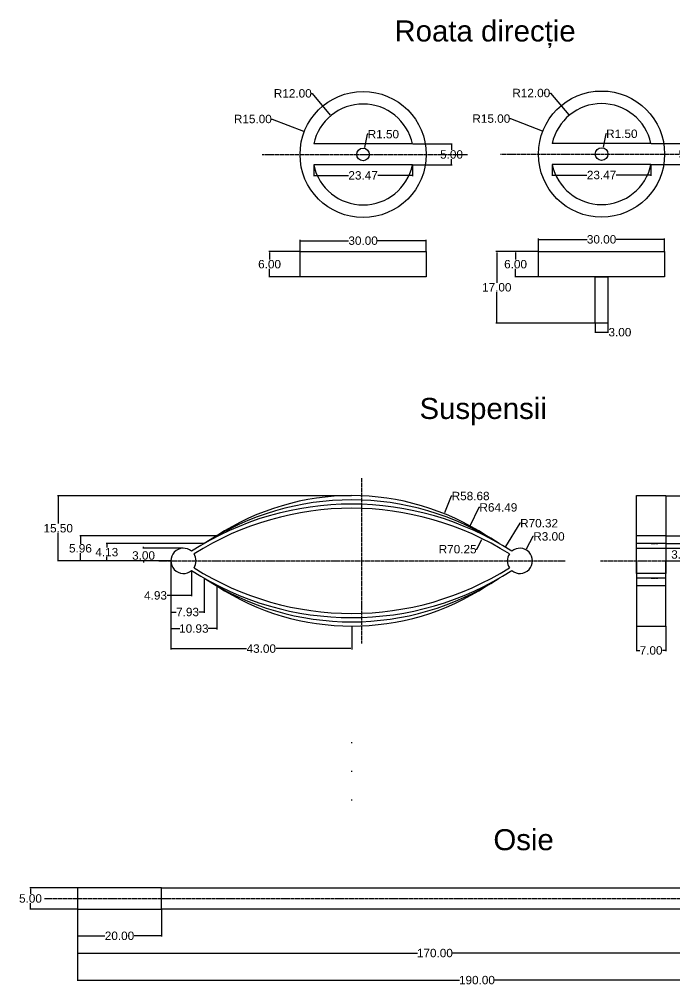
# Model space of a CAD drawing. Header units: millimetres. Extents: x 59 to 488, y 16 to 289.
# Drawn here: x 59.2 to 215, y 43.9 to 273.6 of the extents above; entities that cross this region are included whole.
import ezdxf

# ---------------------------------------------------------------- set-up
doc = ezdxf.new("R2010")
doc.units = ezdxf.units.MM
doc.header["$MEASUREMENT"] = 0
doc.linetypes.add('ACAD_ISO02W100', pattern=[15, 12, -3])
for name, color, linetype in [('cotari', 132, 'Continuous'), ('linii ajutatoare', 1, 'ACAD_ISO02W100'), ('osie', 104, 'Continuous'), ('roata directie', 161, 'Continuous'), ('suspensii', 51, 'Continuous'), ('text', 7, 'Continuous')]:
    doc.layers.add(name, color=color, linetype=linetype)
doc.styles.get("Standard").update_dxf_attribs({"font": 'arial.ttf'})
doc.dimstyles.new('Cotari', dxfattribs={"dimtxt": 2, "dimasz": 0.18, "dimexe": 0.18, "dimexo": 0.0625, "dimgap": 0.09, "dimtad": 0, "dimtih": 1, "dimtoh": 1, "dimzin": 0, "dimdsep": 46, "dimtxsty": 'Standard', "dimcen": 0.09, "dimadec": 0, "dimazin": 0, "dimtfac": 1, "dimtofl": 0, "dimtmove": 0, "dimatfit": 3, "dimfxl": 1, "dimtolj": 1, "dimtzin": 0, "dimarcsym": 0})

# ---------------------------------------------------------------- blocks, each defined once
blk = doc.blocks.new('*D1')
at = {"layer": 'cotari', "color": 0, "lineweight": -2, "ltscale": 0.02, "transparency": 16777216}
for p, q in [((98.13, 147.87), (88.52, 147.87)), ((88.7, 148.05), (88.7, 148.23)), ((95.13, 144.87), (88.52, 144.87)), ((88.7, 144.69), (88.7, 144.51))]:
    blk.add_line(p, q, dxfattribs=at)
at = {"layer": 'cotari', "color": 0, "ltscale": 0.02, "transparency": 16777216}
for points in [[(88.67, 148.05), (88.73, 148.05), (88.7, 147.87)], [(88.67, 144.69), (88.73, 144.69), (88.7, 144.87)]]:
    blk.add_solid(points, dxfattribs=at)
at = {"layer": 'Defpoints', "color": 0, "ltscale": 0.02, "transparency": 16777216}
for p in [(88.7, 147.87), (98.2, 147.87), (95.2, 144.87)]:
    blk.add_point(p, dxfattribs=at)
at = {"layer": 'cotari', "color": 0, "ltscale": 0.02, "transparency": 16777216, "insert": (88.7, 146.14), "char_height": 2, "attachment_point": 5}
blk.add_mtext('\\A1;3.00', dxfattribs=at)
blk = doc.blocks.new('*D2')
at = {"layer": 'cotari', "color": 0, "lineweight": -2, "ltscale": 0.02, "transparency": 16777216}
for p, q in [((103.06, 149), (79.78, 149)), ((79.96, 148.82), (79.96, 148.04)), ((95.13, 144.87), (79.78, 144.87)), ((79.96, 145.05), (79.96, 145.81))]:
    blk.add_line(p, q, dxfattribs=at)
at = {"layer": 'cotari', "color": 0, "ltscale": 0.02, "transparency": 16777216}
for points in [[(79.93, 148.82), (79.99, 148.82), (79.96, 149)], [(79.93, 145.05), (79.99, 145.05), (79.96, 144.87)]]:
    blk.add_solid(points, dxfattribs=at)
at = {"layer": 'Defpoints', "color": 0, "ltscale": 0.02, "transparency": 16777216}
for p in [(79.96, 149), (103.12, 149), (95.2, 144.87)]:
    blk.add_point(p, dxfattribs=at)
at = {"layer": 'cotari', "color": 0, "ltscale": 0.02, "transparency": 16777216, "insert": (79.96, 146.93), "char_height": 2, "attachment_point": 5}
blk.add_mtext('\\A1;4.13', dxfattribs=at)
blk = doc.blocks.new('*D3')
at = {"layer": 'cotari', "color": 0, "lineweight": -2, "ltscale": 0.02, "transparency": 16777216}
for p, q in [((106.06, 150.83), (73.51, 150.83)), ((73.69, 150.65), (73.69, 148.96)), ((95.13, 144.87), (73.51, 144.87)), ((73.69, 145.05), (73.69, 146.74))]:
    blk.add_line(p, q, dxfattribs=at)
at = {"layer": 'cotari', "color": 0, "ltscale": 0.02, "transparency": 16777216}
for points in [[(73.66, 150.65), (73.72, 150.65), (73.69, 150.83)], [(73.66, 145.05), (73.72, 145.05), (73.69, 144.87)]]:
    blk.add_solid(points, dxfattribs=at)
at = {"layer": 'Defpoints', "color": 0, "ltscale": 0.02, "transparency": 16777216}
for p in [(73.69, 150.83), (106.12, 150.83), (95.2, 144.87)]:
    blk.add_point(p, dxfattribs=at)
at = {"layer": 'cotari', "color": 0, "ltscale": 0.02, "transparency": 16777216, "insert": (73.69, 147.85), "char_height": 2, "attachment_point": 5}
blk.add_mtext('\\A1;5.96', dxfattribs=at)
blk = doc.blocks.new('*D4')
at = {"layer": 'cotari', "color": 0, "lineweight": -2, "ltscale": 0.02, "transparency": 16777216}
for p, q in [((138.13, 160.37), (68.23, 160.37)), ((68.41, 160.19), (68.41, 153.73)), ((68.41, 145.05), (68.41, 151.51)), ((95.13, 144.87), (68.23, 144.87))]:
    blk.add_line(p, q, dxfattribs=at)
at = {"layer": 'cotari', "color": 0, "ltscale": 0.02, "transparency": 16777216}
for points in [[(68.38, 160.19), (68.44, 160.19), (68.41, 160.37)], [(68.38, 145.05), (68.44, 145.05), (68.41, 144.87)]]:
    blk.add_solid(points, dxfattribs=at)
at = {"layer": 'Defpoints', "color": 0, "ltscale": 0.02, "transparency": 16777216}
for p in [(68.41, 160.37), (138.2, 160.37), (95.2, 144.87)]:
    blk.add_point(p, dxfattribs=at)
at = {"layer": 'cotari', "color": 0, "ltscale": 0.02, "transparency": 16777216, "insert": (68.41, 152.62), "char_height": 2, "attachment_point": 5}
blk.add_mtext('\\A1;15.50', dxfattribs=at)
blk = doc.blocks.new('*D5')
at = {"layer": 'cotari', "color": 0, "lineweight": -2, "ltscale": 0.02, "transparency": 16777216}
for p, q in [((95.2, 144.81), (95.2, 136.47)), ((100.12, 142.51), (100.12, 136.47)), ((95.2, 136.65), (94.28, 136.65)), ((99.94, 136.65), (95.38, 136.65))]:
    blk.add_line(p, q, dxfattribs=at)
at = {"layer": 'cotari', "color": 0, "ltscale": 0.02, "transparency": 16777216}
for points in [[(95.38, 136.68), (95.38, 136.62), (95.2, 136.65)], [(99.94, 136.68), (99.94, 136.62), (100.12, 136.65)]]:
    blk.add_solid(points, dxfattribs=at)
at = {"layer": 'Defpoints', "color": 0, "ltscale": 0.02, "transparency": 16777216}
for p in [(95.2, 144.87), (100.12, 142.57), (100.12, 136.65)]:
    blk.add_point(p, dxfattribs=at)
at = {"layer": 'cotari', "color": 0, "ltscale": 0.02, "transparency": 16777216, "insert": (91.55, 136.65), "char_height": 2, "attachment_point": 5}
blk.add_mtext('\\A1;4.93', dxfattribs=at)
blk = doc.blocks.new('*D6')
at = {"layer": 'cotari', "color": 0, "lineweight": -2, "ltscale": 0.02, "transparency": 16777216}
for p, q in [((95.2, 144.81), (95.2, 132.52)), ((103.12, 140.68), (103.12, 132.52)), ((95.38, 132.7), (96.48, 132.7)), ((102.94, 132.7), (101.84, 132.7))]:
    blk.add_line(p, q, dxfattribs=at)
at = {"layer": 'cotari', "color": 0, "ltscale": 0.02, "transparency": 16777216}
for points in [[(95.38, 132.73), (95.38, 132.67), (95.2, 132.7)], [(102.94, 132.73), (102.94, 132.67), (103.12, 132.7)]]:
    blk.add_solid(points, dxfattribs=at)
at = {"layer": 'Defpoints', "color": 0, "ltscale": 0.02, "transparency": 16777216}
for p in [(95.2, 144.87), (103.12, 140.75), (103.12, 132.7)]:
    blk.add_point(p, dxfattribs=at)
at = {"layer": 'cotari', "color": 0, "ltscale": 0.02, "transparency": 16777216, "insert": (99.16, 132.7), "char_height": 2, "attachment_point": 5}
blk.add_mtext('\\A1;7.93', dxfattribs=at)
blk = doc.blocks.new('*D7')
at = {"layer": 'cotari', "color": 0, "lineweight": -2, "ltscale": 0.02, "transparency": 16777216}
for p, q in [((95.2, 144.81), (95.2, 128.59)), ((106.12, 138.85), (106.12, 128.59)), ((95.38, 128.77), (97.29, 128.77)), ((105.94, 128.77), (104.03, 128.77))]:
    blk.add_line(p, q, dxfattribs=at)
at = {"layer": 'cotari', "color": 0, "ltscale": 0.02, "transparency": 16777216}
for points in [[(95.38, 128.8), (95.38, 128.74), (95.2, 128.77)], [(105.94, 128.8), (105.94, 128.74), (106.12, 128.77)]]:
    blk.add_solid(points, dxfattribs=at)
at = {"layer": 'Defpoints', "color": 0, "ltscale": 0.02, "transparency": 16777216}
for p in [(95.2, 144.87), (106.12, 138.92), (106.12, 128.77)]:
    blk.add_point(p, dxfattribs=at)
at = {"layer": 'cotari', "color": 0, "ltscale": 0.02, "transparency": 16777216, "insert": (100.66, 128.77), "char_height": 2, "attachment_point": 5}
blk.add_mtext('\\A1;10.93', dxfattribs=at)
blk = doc.blocks.new('*D8')
at = {"layer": 'cotari', "color": 0, "lineweight": -2, "ltscale": 0.02, "transparency": 16777216}
for p, q in [((95.2, 144.81), (95.2, 123.82)), ((138.2, 129.31), (138.2, 123.82)), ((95.38, 124), (113.2, 124)), ((138.02, 124), (120.2, 124))]:
    blk.add_line(p, q, dxfattribs=at)
at = {"layer": 'cotari', "color": 0, "ltscale": 0.02, "transparency": 16777216}
for points in [[(95.38, 124.03), (95.38, 123.97), (95.2, 124)], [(138.02, 124.03), (138.02, 123.97), (138.2, 124)]]:
    blk.add_solid(points, dxfattribs=at)
at = {"layer": 'Defpoints', "color": 0, "ltscale": 0.02, "transparency": 16777216}
for p in [(95.2, 144.87), (138.2, 129.37), (138.2, 124)]:
    blk.add_point(p, dxfattribs=at)
at = {"layer": 'cotari', "color": 0, "ltscale": 0.02, "transparency": 16777216, "insert": (116.7, 124), "char_height": 2, "attachment_point": 5}
blk.add_mtext('\\A1;43.00', dxfattribs=at)
blk = doc.blocks.new('*D9')
at = {"layer": 'cotari', "color": 0, "lineweight": -2, "ltscale": 0.02, "transparency": 16777216}
for p, q in [((181.29, 150.67), (179.69, 147.68)), ((181.47, 150.67), (181.29, 150.67)), ((178.11, 144.87), (178.29, 144.87)), ((178.2, 144.78), (178.2, 144.96))]:
    blk.add_line(p, q, dxfattribs=at)
at = {"layer": 'cotari', "color": 0, "ltscale": 0.02, "transparency": 16777216}
blk.add_solid([(179.67, 147.69), (179.72, 147.66), (179.61, 147.52)], dxfattribs=at)
at = {"layer": 'Defpoints', "color": 0, "ltscale": 0.02, "transparency": 16777216}
for p in [(179.61, 147.52), (178.2, 144.87)]:
    blk.add_point(p, dxfattribs=at)
at = {"layer": 'cotari', "color": 0, "ltscale": 0.02, "transparency": 16777216, "insert": (185.11, 150.67), "char_height": 2, "attachment_point": 5}
blk.add_mtext('\\A1;R3.00', dxfattribs=at)
blk = doc.blocks.new('*D10')
at = {"layer": 'cotari', "color": 0, "lineweight": -2, "ltscale": 0.02, "transparency": 16777216}
for p, q in [((167.99, 147.64), (169.15, 149.99)), ((167.81, 147.64), (167.99, 147.64))]:
    blk.add_line(p, q, dxfattribs=at)
at = {"layer": 'cotari', "color": 0, "ltscale": 0.02, "transparency": 16777216}
blk.add_solid([(169.12, 150), (169.18, 149.97), (169.23, 150.15)], dxfattribs=at)
at = {"layer": 'Defpoints', "color": 0, "ltscale": 0.02, "transparency": 16777216}
for p in [(169.23, 150.15), (138.2, 87.12)]:
    blk.add_point(p, dxfattribs=at)
at = {"layer": 'cotari', "color": 0, "ltscale": 0.02, "transparency": 16777216, "insert": (163.39, 147.64), "char_height": 2, "attachment_point": 5}
blk.add_mtext('\\A1;R70.25', dxfattribs=at)
blk = doc.blocks.new('*D11')
at = {"layer": 'cotari', "color": 0, "lineweight": -2, "ltscale": 0.02, "transparency": 16777216}
for p, q in [((178.17, 153.81), (174.81, 148.3)), ((178.35, 153.81), (178.17, 153.81)), ((138.11, 88.06), (138.29, 88.06)), ((138.2, 87.97), (138.2, 88.15))]:
    blk.add_line(p, q, dxfattribs=at)
at = {"layer": 'cotari', "color": 0, "ltscale": 0.02, "transparency": 16777216}
blk.add_solid([(174.79, 148.31), (174.84, 148.28), (174.72, 148.14)], dxfattribs=at)
at = {"layer": 'Defpoints', "color": 0, "ltscale": 0.02, "transparency": 16777216}
for p in [(174.72, 148.14), (138.2, 88.06)]:
    blk.add_point(p, dxfattribs=at)
at = {"layer": 'cotari', "color": 0, "ltscale": 0.02, "transparency": 16777216, "insert": (182.76, 153.81), "char_height": 2, "attachment_point": 5}
blk.add_mtext('\\A1;R70.32', dxfattribs=at)
blk = doc.blocks.new('*D12')
at = {"layer": 'cotari', "color": 0, "lineweight": -2, "ltscale": 0.02, "transparency": 16777216}
for p, q in [((168.47, 157.57), (166.33, 153.12)), ((168.65, 157.57), (168.47, 157.57)), ((138.11, 94.89), (138.29, 94.89)), ((138.2, 94.8), (138.2, 94.98))]:
    blk.add_line(p, q, dxfattribs=at)
at = {"layer": 'cotari', "color": 0, "ltscale": 0.02, "transparency": 16777216}
blk.add_solid([(166.3, 153.13), (166.35, 153.1), (166.25, 152.95)], dxfattribs=at)
at = {"layer": 'Defpoints', "color": 0, "ltscale": 0.02, "transparency": 16777216}
for p in [(166.25, 152.95), (138.2, 94.89)]:
    blk.add_point(p, dxfattribs=at)
at = {"layer": 'cotari', "color": 0, "ltscale": 0.02, "transparency": 16777216, "insert": (173.08, 157.57), "char_height": 2, "attachment_point": 5}
blk.add_mtext('\\A1;R64.49', dxfattribs=at)
blk = doc.blocks.new('*D13')
at = {"layer": 'cotari', "color": 0, "lineweight": -2, "ltscale": 0.02, "transparency": 16777216}
for p, q in [((161.88, 160.28), (160.25, 156.27)), ((162.06, 160.28), (161.88, 160.28)), ((138.11, 101.7), (138.29, 101.7)), ((138.2, 101.61), (138.2, 101.79))]:
    blk.add_line(p, q, dxfattribs=at)
at = {"layer": 'cotari', "color": 0, "ltscale": 0.02, "transparency": 16777216}
blk.add_solid([(160.22, 156.28), (160.28, 156.25), (160.18, 156.1)], dxfattribs=at)
at = {"layer": 'Defpoints', "color": 0, "ltscale": 0.02, "transparency": 16777216}
for p in [(160.18, 156.1), (138.2, 101.7)]:
    blk.add_point(p, dxfattribs=at)
at = {"layer": 'cotari', "color": 0, "ltscale": 0.02, "transparency": 16777216, "insert": (166.48, 160.28), "char_height": 2, "attachment_point": 5}
blk.add_mtext('\\A1;R58.68', dxfattribs=at)
blk = doc.blocks.new('*D14')
at = {"layer": 'cotari', "color": 0, "lineweight": -2, "ltscale": 0.02, "transparency": 16777216}
for p, q in [((205.89, 129.31), (205.89, 123.39)), ((212.89, 129.31), (212.89, 123.39)), ((206.07, 123.57), (206.71, 123.57)), ((212.71, 123.57), (212.07, 123.57))]:
    blk.add_line(p, q, dxfattribs=at)
at = {"layer": 'cotari', "color": 0, "ltscale": 0.02, "transparency": 16777216}
for points in [[(206.07, 123.6), (206.07, 123.54), (205.89, 123.57)], [(212.71, 123.6), (212.71, 123.54), (212.89, 123.57)]]:
    blk.add_solid(points, dxfattribs=at)
at = {"layer": 'Defpoints', "color": 0, "ltscale": 0.02, "transparency": 16777216}
for p in [(205.89, 129.37), (212.89, 129.37), (212.89, 123.57)]:
    blk.add_point(p, dxfattribs=at)
at = {"layer": 'cotari', "color": 0, "ltscale": 0.02, "transparency": 16777216, "insert": (209.39, 123.57), "char_height": 2, "attachment_point": 5}
blk.add_mtext('\\A1;7.00', dxfattribs=at)
blk = doc.blocks.new('*D15')
at = {"layer": 'cotari', "color": 0, "lineweight": -2, "ltscale": 0.02, "transparency": 16777216}
for p, q in [((212.95, 147.87), (217.08, 147.87)), ((216.9, 147.69), (216.9, 147.49)), ((212.95, 144.87), (217.08, 144.87)), ((216.9, 145.05), (216.9, 145.27))]:
    blk.add_line(p, q, dxfattribs=at)
at = {"layer": 'cotari', "color": 0, "ltscale": 0.02, "transparency": 16777216}
for points in [[(216.87, 147.69), (216.93, 147.69), (216.9, 147.87)], [(216.87, 145.05), (216.93, 145.05), (216.9, 144.87)]]:
    blk.add_solid(points, dxfattribs=at)
at = {"layer": 'Defpoints', "color": 0, "ltscale": 0.02, "transparency": 16777216}
for p in [(212.89, 147.87), (216.9, 147.87), (212.89, 144.87)]:
    blk.add_point(p, dxfattribs=at)
at = {"layer": 'cotari', "color": 0, "ltscale": 0.02, "transparency": 16777216, "insert": (216.9, 146.38), "char_height": 2, "attachment_point": 5}
blk.add_mtext('\\A1;3.00', dxfattribs=at)
blk = doc.blocks.new('*D16')
at = {"layer": 'cotari', "color": 0, "lineweight": -2, "ltscale": 0.02, "transparency": 16777216}
for p, q in [((212.95, 160.37), (233.95, 160.37)), ((233.77, 160.19), (233.77, 153.73)), ((233.77, 145.05), (233.77, 151.51)), ((212.95, 144.87), (233.95, 144.87))]:
    blk.add_line(p, q, dxfattribs=at)
at = {"layer": 'cotari', "color": 0, "ltscale": 0.02, "transparency": 16777216}
for points in [[(233.74, 160.19), (233.8, 160.19), (233.77, 160.37)], [(233.74, 145.05), (233.8, 145.05), (233.77, 144.87)]]:
    blk.add_solid(points, dxfattribs=at)
at = {"layer": 'Defpoints', "color": 0, "ltscale": 0.02, "transparency": 16777216}
for p in [(212.89, 160.37), (233.77, 160.37), (212.89, 144.87)]:
    blk.add_point(p, dxfattribs=at)
at = {"layer": 'cotari', "color": 0, "ltscale": 0.02, "transparency": 16777216, "insert": (233.77, 152.62), "char_height": 2, "attachment_point": 5}
blk.add_mtext('\\A1;15.50', dxfattribs=at)
blk = doc.blocks.new('*D64')
at = {"layer": 'cotari', "color": 0, "lineweight": -2, "ltscale": 0.02, "transparency": 16777216}
for p, q in [((119.11, 249.92), (119.29, 249.92)), ((119.29, 249.92), (126.77, 247.01)), ((140.82, 241.49), (141, 241.49)), ((140.91, 241.4), (140.91, 241.58))]:
    blk.add_line(p, q, dxfattribs=at)
at = {"layer": 'cotari', "color": 0, "ltscale": 0.02, "transparency": 16777216}
blk.add_solid([(126.78, 247.03), (126.76, 246.98), (126.93, 246.94)], dxfattribs=at)
at = {"layer": 'Defpoints', "color": 0, "ltscale": 0.02, "transparency": 16777216}
for p in [(126.93, 246.94), (140.91, 241.49)]:
    blk.add_point(p, dxfattribs=at)
at = {"layer": 'cotari', "color": 0, "ltscale": 0.02, "transparency": 16777216, "insert": (114.69, 249.92), "char_height": 2, "attachment_point": 5}
blk.add_mtext('\\A1;R15.00', dxfattribs=at)
blk = doc.blocks.new('*D65')
at = {"layer": 'cotari', "color": 0, "lineweight": -2, "ltscale": 0.02, "transparency": 16777216}
for p, q in [((128.61, 256.01), (128.79, 256.01)), ((128.79, 256.01), (133.11, 250.84)), ((140.82, 241.49), (141, 241.49)), ((140.91, 241.4), (140.91, 241.58))]:
    blk.add_line(p, q, dxfattribs=at)
at = {"layer": 'cotari', "color": 0, "ltscale": 0.02, "transparency": 16777216}
blk.add_solid([(133.13, 250.86), (133.08, 250.82), (133.22, 250.71)], dxfattribs=at)
at = {"layer": 'Defpoints', "color": 0, "ltscale": 0.02, "transparency": 16777216}
for p in [(133.22, 250.71), (140.91, 241.49)]:
    blk.add_point(p, dxfattribs=at)
at = {"layer": 'cotari', "color": 0, "ltscale": 0.02, "transparency": 16777216, "insert": (124.19, 256.01), "char_height": 2, "attachment_point": 5}
blk.add_mtext('\\A1;R12.00', dxfattribs=at)
blk = doc.blocks.new('*D66')
at = {"layer": 'cotari', "color": 0, "lineweight": -2, "ltscale": 0.02, "transparency": 16777216}
for p, q in [((141.91, 246.31), (141.25, 243.14)), ((142.09, 246.31), (141.91, 246.31)), ((140.82, 241.49), (141, 241.49)), ((140.91, 241.4), (140.91, 241.58))]:
    blk.add_line(p, q, dxfattribs=at)
at = {"layer": 'cotari', "color": 0, "ltscale": 0.02, "transparency": 16777216}
blk.add_solid([(141.22, 243.14), (141.28, 243.13), (141.22, 242.96)], dxfattribs=at)
at = {"layer": 'Defpoints', "color": 0, "ltscale": 0.02, "transparency": 16777216}
for p in [(140.91, 241.49), (141.22, 242.96)]:
    blk.add_point(p, dxfattribs=at)
at = {"layer": 'cotari', "color": 0, "ltscale": 0.02, "transparency": 16777216, "insert": (145.73, 246.31), "char_height": 2, "attachment_point": 5}
blk.add_mtext('\\A1;R1.50', dxfattribs=at)
blk = doc.blocks.new('*D67')
at = {"layer": 'cotari', "color": 0, "lineweight": -2, "ltscale": 0.02, "transparency": 16777216}
for p, q in [((152.71, 243.99), (162.12, 243.99)), ((161.94, 243.81), (161.94, 242.6)), ((152.71, 238.99), (162.12, 238.99)), ((161.94, 239.17), (161.94, 240.38))]:
    blk.add_line(p, q, dxfattribs=at)
at = {"layer": 'cotari', "color": 0, "ltscale": 0.02, "transparency": 16777216}
for points in [[(161.91, 243.81), (161.97, 243.81), (161.94, 243.99)], [(161.91, 239.17), (161.97, 239.17), (161.94, 238.99)]]:
    blk.add_solid(points, dxfattribs=at)
at = {"layer": 'Defpoints', "color": 0, "ltscale": 0.02, "transparency": 16777216}
for p in [(152.65, 243.99), (161.94, 243.99), (152.65, 238.99)]:
    blk.add_point(p, dxfattribs=at)
at = {"layer": 'cotari', "color": 0, "ltscale": 0.02, "transparency": 16777216, "insert": (161.94, 241.49), "char_height": 2, "attachment_point": 5}
blk.add_mtext('\\A1;5.00', dxfattribs=at)
blk = doc.blocks.new('*D68')
at = {"layer": 'cotari', "color": 0, "lineweight": -2, "ltscale": 0.02, "transparency": 16777216}
for p, q in [((129.17, 238.93), (129.17, 236.33)), ((152.65, 238.93), (152.65, 236.33)), ((129.35, 236.51), (137.43, 236.51)), ((152.47, 236.51), (144.39, 236.51))]:
    blk.add_line(p, q, dxfattribs=at)
at = {"layer": 'cotari', "color": 0, "ltscale": 0.02, "transparency": 16777216}
for points in [[(129.35, 236.54), (129.35, 236.48), (129.17, 236.51)], [(152.47, 236.54), (152.47, 236.48), (152.65, 236.51)]]:
    blk.add_solid(points, dxfattribs=at)
at = {"layer": 'Defpoints', "color": 0, "ltscale": 0.02, "transparency": 16777216}
for p in [(129.17, 238.99), (152.65, 238.99), (152.65, 236.51)]:
    blk.add_point(p, dxfattribs=at)
at = {"layer": 'cotari', "color": 0, "ltscale": 0.02, "transparency": 16777216, "insert": (140.91, 236.51), "char_height": 2, "attachment_point": 5}
blk.add_mtext('\\A1;23.47', dxfattribs=at)
blk = doc.blocks.new('*D69')
at = {"layer": 'cotari', "color": 0, "lineweight": -2, "ltscale": 0.02, "transparency": 16777216}
for p, q in [((175.82, 250.01), (176, 250.01)), ((176, 250.01), (183.48, 247.1)), ((197.53, 241.58), (197.71, 241.58)), ((197.62, 241.49), (197.62, 241.67))]:
    blk.add_line(p, q, dxfattribs=at)
at = {"layer": 'cotari', "color": 0, "ltscale": 0.02, "transparency": 16777216}
blk.add_solid([(183.49, 247.12), (183.47, 247.07), (183.64, 247.03)], dxfattribs=at)
at = {"layer": 'Defpoints', "color": 0, "ltscale": 0.02, "transparency": 16777216}
for p in [(183.64, 247.03), (197.62, 241.58)]:
    blk.add_point(p, dxfattribs=at)
at = {"layer": 'cotari', "color": 0, "ltscale": 0.02, "transparency": 16777216, "insert": (171.4, 250.01), "char_height": 2, "attachment_point": 5}
blk.add_mtext('\\A1;R15.00', dxfattribs=at)
blk = doc.blocks.new('*D70')
at = {"layer": 'cotari', "color": 0, "lineweight": -2, "ltscale": 0.02, "transparency": 16777216}
for p, q in [((185.32, 256.1), (185.5, 256.1)), ((185.5, 256.1), (189.81, 250.93)), ((197.53, 241.58), (197.71, 241.58)), ((197.62, 241.49), (197.62, 241.67))]:
    blk.add_line(p, q, dxfattribs=at)
at = {"layer": 'cotari', "color": 0, "ltscale": 0.02, "transparency": 16777216}
blk.add_solid([(189.84, 250.95), (189.79, 250.91), (189.93, 250.8)], dxfattribs=at)
at = {"layer": 'Defpoints', "color": 0, "ltscale": 0.02, "transparency": 16777216}
for p in [(189.93, 250.8), (197.62, 241.58)]:
    blk.add_point(p, dxfattribs=at)
at = {"layer": 'cotari', "color": 0, "ltscale": 0.02, "transparency": 16777216, "insert": (180.9, 256.1), "char_height": 2, "attachment_point": 5}
blk.add_mtext('\\A1;R12.00', dxfattribs=at)
blk = doc.blocks.new('*D71')
at = {"layer": 'cotari', "color": 0, "lineweight": -2, "ltscale": 0.02, "transparency": 16777216}
for p, q in [((198.62, 246.4), (197.96, 243.23)), ((198.8, 246.4), (198.62, 246.4)), ((197.53, 241.58), (197.71, 241.58)), ((197.62, 241.49), (197.62, 241.67))]:
    blk.add_line(p, q, dxfattribs=at)
at = {"layer": 'cotari', "color": 0, "ltscale": 0.02, "transparency": 16777216}
blk.add_solid([(197.93, 243.23), (197.99, 243.22), (197.92, 243.05)], dxfattribs=at)
at = {"layer": 'Defpoints', "color": 0, "ltscale": 0.02, "transparency": 16777216}
for p in [(197.62, 241.58), (197.92, 243.05)]:
    blk.add_point(p, dxfattribs=at)
at = {"layer": 'cotari', "color": 0, "ltscale": 0.02, "transparency": 16777216, "insert": (202.44, 246.4), "char_height": 2, "attachment_point": 5}
blk.add_mtext('\\A1;R1.50', dxfattribs=at)
blk = doc.blocks.new('*D72')
at = {"layer": 'cotari', "color": 0, "lineweight": -2, "ltscale": 0.02, "transparency": 16777216}
for p, q in [((209.42, 244.08), (218.83, 244.08)), ((218.65, 243.9), (218.65, 242.69)), ((209.42, 239.08), (218.83, 239.08)), ((218.65, 239.26), (218.65, 240.47))]:
    blk.add_line(p, q, dxfattribs=at)
at = {"layer": 'cotari', "color": 0, "ltscale": 0.02, "transparency": 16777216}
for points in [[(218.62, 243.9), (218.68, 243.9), (218.65, 244.08)], [(218.62, 239.26), (218.68, 239.26), (218.65, 239.08)]]:
    blk.add_solid(points, dxfattribs=at)
at = {"layer": 'Defpoints', "color": 0, "ltscale": 0.02, "transparency": 16777216}
for p in [(209.36, 244.08), (218.65, 244.08), (209.36, 239.08)]:
    blk.add_point(p, dxfattribs=at)
at = {"layer": 'cotari', "color": 0, "ltscale": 0.02, "transparency": 16777216, "insert": (218.65, 241.58), "char_height": 2, "attachment_point": 5}
blk.add_mtext('\\A1;5.00', dxfattribs=at)
blk = doc.blocks.new('*D73')
at = {"layer": 'cotari', "color": 0, "lineweight": -2, "ltscale": 0.02, "transparency": 16777216}
for p, q in [((185.88, 239.02), (185.88, 236.42)), ((209.36, 239.02), (209.36, 236.42)), ((186.06, 236.6), (194.14, 236.6)), ((209.18, 236.6), (201.1, 236.6))]:
    blk.add_line(p, q, dxfattribs=at)
at = {"layer": 'cotari', "color": 0, "ltscale": 0.02, "transparency": 16777216}
for points in [[(186.06, 236.63), (186.06, 236.57), (185.88, 236.6)], [(209.18, 236.63), (209.18, 236.57), (209.36, 236.6)]]:
    blk.add_solid(points, dxfattribs=at)
at = {"layer": 'Defpoints', "color": 0, "ltscale": 0.02, "transparency": 16777216}
for p in [(185.88, 239.08), (209.36, 239.08), (209.36, 236.6)]:
    blk.add_point(p, dxfattribs=at)
at = {"layer": 'cotari', "color": 0, "ltscale": 0.02, "transparency": 16777216, "insert": (197.62, 236.6), "char_height": 2, "attachment_point": 5}
blk.add_mtext('\\A1;23.47', dxfattribs=at)
blk = doc.blocks.new('*D74')
at = {"layer": 'cotari', "color": 0, "lineweight": -2, "ltscale": 0.02, "transparency": 16777216}
for p, q in [((125.85, 218.4), (118.49, 218.4)), ((118.67, 218.22), (118.67, 216.51)), ((118.67, 212.58), (118.67, 214.29)), ((125.85, 212.4), (118.49, 212.4))]:
    blk.add_line(p, q, dxfattribs=at)
at = {"layer": 'cotari', "color": 0, "ltscale": 0.02, "transparency": 16777216}
for points in [[(118.64, 218.22), (118.7, 218.22), (118.67, 218.4)], [(118.64, 212.58), (118.7, 212.58), (118.67, 212.4)]]:
    blk.add_solid(points, dxfattribs=at)
at = {"layer": 'Defpoints', "color": 0, "ltscale": 0.02, "transparency": 16777216}
for p in [(125.91, 218.4), (118.67, 212.4), (125.91, 212.4)]:
    blk.add_point(p, dxfattribs=at)
at = {"layer": 'cotari', "color": 0, "ltscale": 0.02, "transparency": 16777216, "insert": (118.67, 215.4), "char_height": 2, "attachment_point": 5}
blk.add_mtext('\\A1;6.00', dxfattribs=at)
blk = doc.blocks.new('*D75')
at = {"layer": 'cotari', "color": 0, "lineweight": -2, "ltscale": 0.02, "transparency": 16777216}
for p, q in [((125.91, 218.46), (125.91, 221.17)), ((126.09, 220.99), (137.45, 220.99)), ((155.73, 220.99), (144.37, 220.99)), ((155.91, 218.46), (155.91, 221.17))]:
    blk.add_line(p, q, dxfattribs=at)
at = {"layer": 'cotari', "color": 0, "ltscale": 0.02, "transparency": 16777216}
for points in [[(126.09, 221.02), (126.09, 220.96), (125.91, 220.99)], [(155.73, 221.02), (155.73, 220.96), (155.91, 220.99)]]:
    blk.add_solid(points, dxfattribs=at)
at = {"layer": 'Defpoints', "color": 0, "ltscale": 0.02, "transparency": 16777216}
for p in [(155.91, 220.99), (125.91, 218.4), (155.91, 218.4)]:
    blk.add_point(p, dxfattribs=at)
at = {"layer": 'cotari', "color": 0, "ltscale": 0.02, "transparency": 16777216, "insert": (140.91, 220.99), "char_height": 2, "attachment_point": 5}
blk.add_mtext('\\A1;30.00', dxfattribs=at)
blk = doc.blocks.new('*D76')
at = {"layer": 'cotari', "color": 0, "lineweight": -2, "ltscale": 0.02, "transparency": 16777216}
for p, q in [((182.56, 218.4), (176.99, 218.4)), ((177.17, 218.22), (177.17, 216.51)), ((177.17, 212.58), (177.17, 214.29)), ((182.56, 212.4), (176.99, 212.4))]:
    blk.add_line(p, q, dxfattribs=at)
at = {"layer": 'cotari', "color": 0, "ltscale": 0.02, "transparency": 16777216}
for points in [[(177.14, 218.22), (177.2, 218.22), (177.17, 218.4)], [(177.14, 212.58), (177.2, 212.58), (177.17, 212.4)]]:
    blk.add_solid(points, dxfattribs=at)
at = {"layer": 'Defpoints', "color": 0, "ltscale": 0.02, "transparency": 16777216}
for p in [(177.17, 218.4), (182.62, 218.4), (182.62, 212.4)]:
    blk.add_point(p, dxfattribs=at)
at = {"layer": 'cotari', "color": 0, "ltscale": 0.02, "transparency": 16777216, "insert": (177.17, 215.4), "char_height": 2, "attachment_point": 5}
blk.add_mtext('\\A1;6.00', dxfattribs=at)
blk = doc.blocks.new('*D77')
at = {"layer": 'cotari', "color": 0, "lineweight": -2, "ltscale": 0.02, "transparency": 16777216}
for p, q in [((182.62, 218.46), (182.62, 221.48)), ((182.8, 221.3), (194.16, 221.3)), ((212.44, 221.3), (201.08, 221.3)), ((212.62, 218.46), (212.62, 221.48))]:
    blk.add_line(p, q, dxfattribs=at)
at = {"layer": 'cotari', "color": 0, "ltscale": 0.02, "transparency": 16777216}
for points in [[(182.8, 221.33), (182.8, 221.27), (182.62, 221.3)], [(212.44, 221.33), (212.44, 221.27), (212.62, 221.3)]]:
    blk.add_solid(points, dxfattribs=at)
at = {"layer": 'Defpoints', "color": 0, "ltscale": 0.02, "transparency": 16777216}
for p in [(212.62, 221.3), (182.62, 218.4), (212.62, 218.4)]:
    blk.add_point(p, dxfattribs=at)
at = {"layer": 'cotari', "color": 0, "ltscale": 0.02, "transparency": 16777216, "insert": (197.62, 221.3), "char_height": 2, "attachment_point": 5}
blk.add_mtext('\\A1;30.00', dxfattribs=at)
blk = doc.blocks.new('*D78')
at = {"layer": 'cotari', "color": 0, "lineweight": -2, "ltscale": 0.02, "transparency": 16777216}
for p, q in [((182.56, 218.4), (172.51, 218.4)), ((172.69, 218.22), (172.69, 211.01)), ((172.69, 201.58), (172.69, 208.79)), ((196.06, 201.4), (172.51, 201.4))]:
    blk.add_line(p, q, dxfattribs=at)
at = {"layer": 'cotari', "color": 0, "ltscale": 0.02, "transparency": 16777216}
for points in [[(172.66, 218.22), (172.72, 218.22), (172.69, 218.4)], [(172.66, 201.58), (172.72, 201.58), (172.69, 201.4)]]:
    blk.add_solid(points, dxfattribs=at)
at = {"layer": 'Defpoints', "color": 0, "ltscale": 0.02, "transparency": 16777216}
for p in [(182.62, 218.4), (172.69, 201.4), (196.12, 201.4)]:
    blk.add_point(p, dxfattribs=at)
at = {"layer": 'cotari', "color": 0, "ltscale": 0.02, "transparency": 16777216, "insert": (172.69, 209.9), "char_height": 2, "attachment_point": 5}
blk.add_mtext('\\A1;17.00', dxfattribs=at)
blk = doc.blocks.new('*D79')
at = {"layer": 'cotari', "color": 0, "lineweight": -2, "ltscale": 0.02, "transparency": 16777216}
for p, q in [((196.12, 201.34), (196.12, 199.05)), ((199.12, 201.34), (199.12, 199.05)), ((196.3, 199.23), (198.94, 199.23)), ((199.12, 199.23), (199.3, 199.23))]:
    blk.add_line(p, q, dxfattribs=at)
at = {"layer": 'cotari', "color": 0, "ltscale": 0.02, "transparency": 16777216}
for points in [[(196.3, 199.26), (196.3, 199.2), (196.12, 199.23)], [(198.94, 199.26), (198.94, 199.2), (199.12, 199.23)]]:
    blk.add_solid(points, dxfattribs=at)
at = {"layer": 'Defpoints', "color": 0, "ltscale": 0.02, "transparency": 16777216}
for p in [(196.12, 201.4), (199.12, 201.4), (199.12, 199.23)]:
    blk.add_point(p, dxfattribs=at)
at = {"layer": 'cotari', "color": 0, "ltscale": 0.02, "transparency": 16777216, "insert": (201.98, 199.23), "char_height": 2, "attachment_point": 5}
blk.add_mtext('\\A1;3.00', dxfattribs=at)
blk = doc.blocks.new('*D80')
at = {"layer": 'cotari', "color": 0, "lineweight": -2, "ltscale": 0.02, "transparency": 16777216}
for p, q in [((72.92, 67.1), (61.63, 67.1)), ((61.81, 66.92), (61.81, 65.71)), ((72.92, 62.1), (61.63, 62.1)), ((61.81, 62.28), (61.81, 63.49))]:
    blk.add_line(p, q, dxfattribs=at)
at = {"layer": 'cotari', "color": 0, "ltscale": 0.02, "transparency": 16777216}
for points in [[(61.78, 66.92), (61.84, 66.92), (61.81, 67.1)], [(61.78, 62.28), (61.84, 62.28), (61.81, 62.1)]]:
    blk.add_solid(points, dxfattribs=at)
at = {"layer": 'Defpoints', "color": 0, "ltscale": 0.02, "transparency": 16777216}
for p in [(72.98, 67.1), (61.81, 62.1), (72.98, 62.1)]:
    blk.add_point(p, dxfattribs=at)
at = {"layer": 'cotari', "color": 0, "ltscale": 0.02, "transparency": 16777216, "insert": (61.81, 64.6), "char_height": 2, "attachment_point": 5}
blk.add_mtext('\\A1;5.00', dxfattribs=at)
blk = doc.blocks.new('*D81')
at = {"layer": 'cotari', "color": 0, "lineweight": -2, "ltscale": 0.02, "transparency": 16777216}
for p, q in [((72.98, 62.04), (72.98, 55.54)), ((92.98, 62.04), (92.98, 55.54)), ((73.16, 55.72), (79.5, 55.72)), ((92.8, 55.72), (86.46, 55.72))]:
    blk.add_line(p, q, dxfattribs=at)
at = {"layer": 'cotari', "color": 0, "ltscale": 0.02, "transparency": 16777216}
for points in [[(73.16, 55.75), (73.16, 55.69), (72.98, 55.72)], [(92.8, 55.75), (92.8, 55.69), (92.98, 55.72)]]:
    blk.add_solid(points, dxfattribs=at)
at = {"layer": 'Defpoints', "color": 0, "ltscale": 0.02, "transparency": 16777216}
for p in [(72.98, 62.1), (92.98, 62.1), (92.98, 55.72)]:
    blk.add_point(p, dxfattribs=at)
at = {"layer": 'cotari', "color": 0, "ltscale": 0.02, "transparency": 16777216, "insert": (82.98, 55.72), "char_height": 2, "attachment_point": 5}
blk.add_mtext('\\A1;20.00', dxfattribs=at)
blk = doc.blocks.new('*D82')
at = {"layer": 'cotari', "color": 0, "lineweight": -2, "ltscale": 0.02, "transparency": 16777216}
for p, q in [((72.98, 62.04), (72.98, 51.44)), ((242.98, 62.04), (242.98, 51.44)), ((73.16, 51.62), (153.84, 51.62)), ((242.8, 51.62), (162.13, 51.62))]:
    blk.add_line(p, q, dxfattribs=at)
at = {"layer": 'cotari', "color": 0, "ltscale": 0.02, "transparency": 16777216}
for points in [[(73.16, 51.65), (73.16, 51.59), (72.98, 51.62)], [(242.8, 51.65), (242.8, 51.59), (242.98, 51.62)]]:
    blk.add_solid(points, dxfattribs=at)
at = {"layer": 'Defpoints', "color": 0, "ltscale": 0.02, "transparency": 16777216}
for p in [(72.98, 62.1), (242.98, 62.1), (242.98, 51.62)]:
    blk.add_point(p, dxfattribs=at)
at = {"layer": 'cotari', "color": 0, "ltscale": 0.02, "transparency": 16777216, "insert": (157.98, 51.62), "char_height": 2, "attachment_point": 5}
blk.add_mtext('\\A1;170.00', dxfattribs=at)
blk = doc.blocks.new('*D83')
at = {"layer": 'cotari', "color": 0, "lineweight": -2, "ltscale": 0.02, "transparency": 16777216}
for p, q in [((72.98, 62.04), (72.98, 45.01)), ((262.98, 62.04), (262.98, 45.01)), ((73.16, 45.19), (163.84, 45.19)), ((262.8, 45.19), (172.13, 45.19))]:
    blk.add_line(p, q, dxfattribs=at)
at = {"layer": 'cotari', "color": 0, "ltscale": 0.02, "transparency": 16777216}
for points in [[(73.16, 45.22), (73.16, 45.16), (72.98, 45.19)], [(262.8, 45.22), (262.8, 45.16), (262.98, 45.19)]]:
    blk.add_solid(points, dxfattribs=at)
at = {"layer": 'Defpoints', "color": 0, "ltscale": 0.02, "transparency": 16777216}
for p in [(72.98, 62.1), (262.98, 62.1), (262.98, 45.19)]:
    blk.add_point(p, dxfattribs=at)
at = {"layer": 'cotari', "color": 0, "ltscale": 0.02, "transparency": 16777216, "insert": (167.98, 45.19), "char_height": 2, "attachment_point": 5}
blk.add_mtext('\\A1;190.00', dxfattribs=at)
blk = doc.blocks.new('*D87')
at = {"layer": 'cotari', "color": 0, "lineweight": -2, "ltscale": 0.02, "transparency": 16777216}
for p, q in [((212.95, 149), (223.71, 149)), ((223.53, 148.82), (223.53, 148.05)), ((212.95, 144.87), (223.71, 144.87)), ((223.53, 145.05), (223.53, 145.83))]:
    blk.add_line(p, q, dxfattribs=at)
at = {"layer": 'cotari', "color": 0, "ltscale": 0.02, "transparency": 16777216}
for points in [[(223.5, 148.82), (223.56, 148.82), (223.53, 149)], [(223.5, 145.05), (223.56, 145.05), (223.53, 144.87)]]:
    blk.add_solid(points, dxfattribs=at)
at = {"layer": 'Defpoints', "color": 0, "ltscale": 0.02, "transparency": 16777216}
for p in [(212.89, 149), (223.53, 149), (212.89, 144.87)]:
    blk.add_point(p, dxfattribs=at)
at = {"layer": 'cotari', "color": 0, "ltscale": 0.02, "transparency": 16777216, "insert": (223.53, 146.94), "char_height": 2, "attachment_point": 5}
blk.add_mtext('\\A1;4.13', dxfattribs=at)
blk = doc.blocks.new('*D88')
at = {"layer": 'cotari', "color": 0, "lineweight": -2, "ltscale": 0.02, "transparency": 16777216}
for p, q in [((212.95, 150.83), (229.9, 150.83)), ((229.72, 150.65), (229.72, 148.96)), ((212.95, 144.87), (229.9, 144.87)), ((229.72, 145.05), (229.72, 146.74))]:
    blk.add_line(p, q, dxfattribs=at)
at = {"layer": 'cotari', "color": 0, "ltscale": 0.02, "transparency": 16777216}
for points in [[(229.69, 150.65), (229.75, 150.65), (229.72, 150.83)], [(229.69, 145.05), (229.75, 145.05), (229.72, 144.87)]]:
    blk.add_solid(points, dxfattribs=at)
at = {"layer": 'Defpoints', "color": 0, "ltscale": 0.02, "transparency": 16777216}
for p in [(212.89, 150.83), (229.72, 150.83), (212.89, 144.87)]:
    blk.add_point(p, dxfattribs=at)
at = {"layer": 'cotari', "color": 0, "ltscale": 0.02, "transparency": 16777216, "insert": (229.72, 147.85), "char_height": 2, "attachment_point": 5}
blk.add_mtext('\\A1;5.96', dxfattribs=at)

msp = doc.modelspace()

# ---------------------------------------------------------------- linework, layer by layer
at = {"layer": 'linii ajutatoare', "ltscale": 0.02}
for p, q in [((116.912, 241.492), (165.737, 241.492)), ((173.622, 241.582), (222.447, 241.582)), ((140.63, 125.22), (140.63, 164.54)), ((209.39, 149.004), (211.115, 149.004)), ((92.328, 144.874), (188.932, 144.874)), ((197.372, 144.874), (223.486, 144.874)), ((209.39, 140.744), (211.115, 140.744)), ((65.138, 64.6), (272.763, 64.6))]:
    msp.add_line(p, q, dxfattribs=at)
at = {"layer": 'osie'}
for points in [[(92.982, 67.1), (72.982, 67.1), (72.982, 62.1), (92.982, 62.1)], [(92.982, 67.1), (242.982, 67.1), (242.982, 62.1), (92.982, 62.1)]]:
    msp.add_lwpolyline(points, close=True, dxfattribs=at)
at = {"layer": 'roata directie'}
for p, q in [((152.646, 243.992), (129.173, 243.992)), ((209.356, 244.082), (185.883, 244.082)), ((152.646, 238.992), (129.173, 238.992)), ((209.356, 239.082), (185.883, 239.082))]:
    msp.add_line(p, q, dxfattribs=at)
for points in [[(125.91, 218.402), (155.91, 218.402), (155.91, 212.402), (125.91, 212.402)], [(182.619, 218.402), (212.619, 218.402), (212.619, 212.402), (182.619, 212.402)]]:
    msp.add_lwpolyline(points, close=True, dxfattribs=at)
at = {"layer": 'roata directie', "ltscale": 0.02}
msp.add_lwpolyline([(196.119, 212.402), (199.119, 212.402), (199.119, 201.402), (196.119, 201.402)], close=True, dxfattribs=at)
at = {"layer": 'roata directie'}
for centre, radius in [((140.91, 241.492), 15), ((197.619, 241.582), 15), ((140.91, 241.492), 1.5), ((197.619, 241.582), 1.5)]:
    msp.add_circle(centre, radius, dxfattribs=at)
for centre, start, end in [((140.91, 241.492), 12.0247, 167.9753), ((197.619, 241.582), 12.0247, 167.9753), ((140.91, 241.492), 192.0247, 347.9753), ((197.619, 241.582), 192.0247, 347.9753)]:
    msp.add_arc(centre, 12, start, end, dxfattribs=at)
at = {"layer": 'suspensii'}
for p, q in [((205.89, 144.874), (205.89, 160.374)), ((205.89, 160.374), (212.89, 160.374)), ((212.89, 160.374), (212.89, 144.874)), ((205.89, 147.874), (205.89, 153.824)), ((205.89, 147.874), (205.89, 151.994)), ((212.89, 153.824), (212.89, 151.931)), ((212.89, 151.994), (212.89, 147.874)), ((205.89, 141.874), (205.89, 147.874)), ((205.89, 147.874), (212.89, 147.874)), ((212.89, 147.874), (212.89, 141.874)), ((205.89, 144.874), (205.89, 129.374)), ((212.89, 129.374), (212.89, 144.874)), ((212.89, 141.874), (205.89, 141.874)), ((205.89, 141.874), (205.89, 137.754)), ((205.89, 141.874), (205.89, 135.924)), ((205.89, 129.374), (212.89, 129.374))]:
    msp.add_line(p, q, dxfattribs=at)
at = {"layer": 'suspensii', "ltscale": 0.02}
for p, q in [((212.89, 150.834), (205.89, 150.834)), ((212.89, 149.004), (205.89, 149.004)), ((212.89, 140.744), (205.89, 140.744)), ((212.89, 138.914), (205.89, 138.914))]:
    msp.add_line(p, q, dxfattribs=at)
at = {"layer": 'suspensii'}
for centre, radius, start, end in [((138.197, 94.886), 64.488, 57.05155, 122.94845), ((138.197, 101.697), 58.677, 56.86473, 123.13527), ((138.197, 88.058), 70.315, 57.21592, 122.78408), ((138.197, 87.124), 70.25, 57.73893, 122.26107), ((98.197, 144.874), 3, 50.05549, 309.94451), ((178.197, 144.874), 3, 230.05549, 129.94451), ((98.197, 144.874), 3, 326.51544, 33.48456), ((178.197, 144.874), 3, 146.51544, 213.48456), ((138.197, 201.689), 70.315, 237.21592, 302.78408), ((138.197, 202.624), 70.25, 237.73893, 302.26107), ((138.197, 194.861), 64.488, 237.05155, 302.94845), ((138.197, 188.05), 58.677, 236.86473, 303.13527)]:
    msp.add_arc(centre, radius, start, end, dxfattribs=at)

# ---------------------------------------------------------------- texts
at = {"layer": 'text', "ltscale": 0.02}
for s, p in [('Roata direcție', (148.366, 268.358)), ('Suspensii', (154.324, 178.606)), ('Osie', (171.899, 76.08))]:
    msp.add_text(s, height=5, dxfattribs=at).set_placement(p)

# ---------------------------------------------------------------- dimensions: what is measured, and where the dimension line sits
at = {"layer": 'cotari', "ltscale": 0.02}
for center, mpoint, picture, middle in [((140.91, 241.492), (133.221, 250.705), '*D65', (124.192, 256.013)), ((197.619, 241.582), (189.93, 250.795), '*D70', (180.902, 256.103)), ((140.91, 241.492), (126.934, 246.941), '*D64', (114.688, 249.923)), ((197.619, 241.582), (183.644, 247.031), '*D69', (171.397, 250.013)), ((140.91, 241.492), (141.215, 242.961), '*D66', (145.732, 246.31)), ((197.619, 241.582), (197.925, 243.051), '*D71', (202.442, 246.4)), ((138.197, 101.697), (160.184, 156.098), '*D13', (166.479, 160.282)), ((138.197, 94.886), (166.247, 152.954), '*D12', (173.078, 157.566)), ((138.197, 88.058), (174.72, 148.144), '*D11', (182.758, 153.814)), ((178.197, 144.874), (179.61, 147.52), '*D9', (185.114, 150.674)), ((138.197, 87.124), (169.228, 150.149), '*D10', (163.386, 147.645))]:
    dim = msp.add_radius_dim(center=center, mpoint=mpoint, dimstyle='Cotari', dxfattribs=at)
    dim.commit()
    dim.dimension.update_dxf_attribs({"geometry": picture, "text_midpoint": middle, "dimtype": 164})
for base, p1, p2, picture, middle in [((161.945, 243.992), (152.646, 238.992), (152.646, 243.992), '*D67', (161.945, 241.492)), ((218.654, 244.082), (209.356, 239.082), (209.356, 244.082), '*D72', (218.654, 241.582)), ((118.67, 212.402), (125.91, 218.402), (125.91, 212.402), '*D74', (118.67, 215.402)), ((172.687, 201.402), (182.619, 218.402), (196.119, 201.402), '*D78', (172.687, 209.902)), ((177.169, 218.402), (182.619, 212.402), (182.619, 218.402), '*D76', (177.169, 215.402)), ((68.414, 160.374), (95.197, 144.874), (138.197, 160.374), '*D4', (68.414, 152.624)), ((233.767, 160.374), (212.89, 144.874), (212.89, 160.374), '*D16', (233.767, 152.624)), ((73.687, 150.832), (95.197, 144.874), (106.123, 150.832), '*D3', (73.687, 147.853)), ((229.715, 150.834), (212.89, 144.874), (212.89, 150.834), '*D88', (229.715, 147.854)), ((223.535, 149.004), (212.89, 144.874), (212.89, 149.004), '*D87', (223.535, 146.939)), ((61.81, 62.1), (72.982, 67.1), (72.982, 62.1), '*D80', (61.81, 64.6))]:
    dim = msp.add_linear_dim(base=base, p1=p1, p2=p2, angle=90, dimstyle='Cotari', dxfattribs=at)
    dim.commit()
    dim.dimension.update_dxf_attribs({"geometry": picture, "text_midpoint": middle})
for base, p1, p2, picture, middle in [((152.646, 236.51), (129.173, 238.992), (152.646, 238.992), '*D68', (140.91, 236.51)), ((209.356, 236.6), (185.883, 239.082), (209.356, 239.082), '*D73', (197.619, 236.6)), ((155.91, 220.993), (125.91, 218.402), (155.91, 218.402), '*D75', (140.91, 220.993)), ((212.619, 221.298), (182.619, 218.402), (212.619, 218.402), '*D77', (197.619, 221.298)), ((199.119, 199.225), (196.119, 201.402), (199.119, 201.402), '*D79', (201.983, 199.225)), ((103.123, 132.7), (95.197, 144.874), (103.123, 140.746), '*D6', (99.16, 132.7)), ((106.123, 128.773), (95.197, 144.874), (106.123, 138.915), '*D7', (100.66, 128.773)), ((138.197, 123.997), (95.197, 144.874), (138.197, 129.374), '*D8', (116.697, 123.997)), ((212.89, 123.57), (205.89, 129.374), (212.89, 129.374), '*D14', (209.39, 123.57)), ((92.982, 55.724), (72.982, 62.1), (92.982, 62.1), '*D81', (82.982, 55.724)), ((242.982, 51.623), (72.982, 62.1), (242.982, 62.1), '*D82', (157.982, 51.623)), ((262.982, 45.185), (72.982, 62.1), (262.982, 62.1), '*D83', (167.982, 45.185))]:
    dim = msp.add_linear_dim(base=base, p1=p1, p2=p2, dimstyle='Cotari', dxfattribs=at)
    dim.commit()
    dim.dimension.update_dxf_attribs({"geometry": picture, "text_midpoint": middle})
for base, p1, p2, picture, middle in [((79.959, 149.001), (95.197, 144.874), (103.123, 149.001), '*D2', (79.959, 146.926)), ((88.702, 147.874), (95.197, 144.874), (98.197, 147.874), '*D1', (88.702, 146.14)), ((216.899, 147.874), (212.89, 144.874), (212.89, 147.874), '*D15', (216.899, 146.378))]:
    dim = msp.add_linear_dim(base=base, p1=p1, p2=p2, angle=90, dimstyle='Cotari', dxfattribs=at)
    dim.commit()
    dim.dimension.update_dxf_attribs({"geometry": picture, "text_midpoint": middle, "dimtype": 160})
dim = msp.add_linear_dim(base=(100.123, 136.655), p1=(95.197, 144.874), p2=(100.123, 142.574), dimstyle='Cotari', dxfattribs=at)
dim.commit()
dim.dimension.update_dxf_attribs({"geometry": '*D5', "text_midpoint": (91.551, 136.655), "dimtype": 160})

doc.saveas('drawing.dxf')
